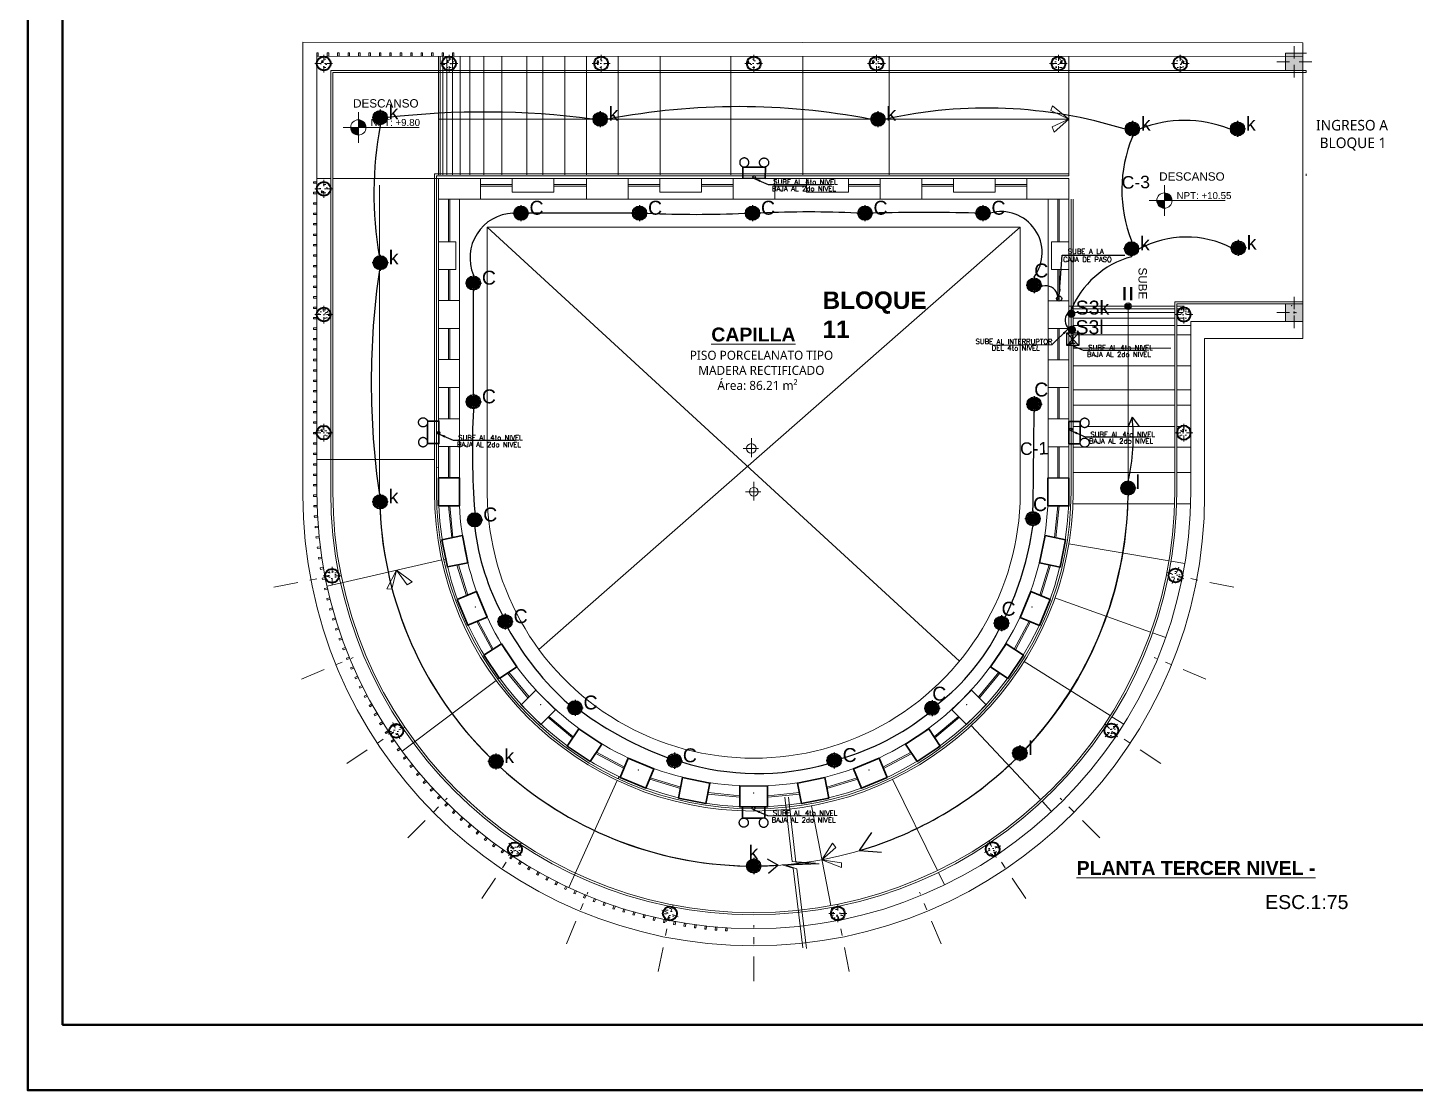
# Model space of a CAD drawing. Header units: metres. Extents: x 44.2 to 92, y 190.7 to 278.8.
# Drawn here: x 44.22 to 64.15, y 245.24 to 260.51 of the extents above; entities that cross this region are included whole.
import ezdxf
from ezdxf.enums import TextEntityAlignment as Align

# ---------------------------------------------------------------- set-up
doc = ezdxf.new("R2010")
doc.units = ezdxf.units.M
doc.set_wipeout_variables(frame=1)
for name, pattern in [('CONTINUA', [0]), ('Dot & Dashed', [0.670278, 0.352778, -0.176389, 0, -0.141111]), ('HIDDEN2', [0.1875, 0.125, -0.0625])]:
    doc.linetypes.add(name, pattern=pattern)
doc.layers.add('ALUMBRADO', color=1, linetype='Continuous')
doc.layers.add('CELOSIA', color=40, linetype='Continuous')
for name, color, linetype, lineweight in [('corriente debil', 30, 'Continuous', 15), ('Cotas varias El', 253, 'Continuous', 13), ('EJES', 1, 'Continuous', 13), ('Emergencia', 20, 'Continuous', 25), ('letras sr', 7, 'Continuous', 5), ('linea 001', 252, 'Continuous', 0), ('Structural - Bearing_Pen_No__20', 1, 'Continuous', 0), ('TOMACORRIENTE', 5, 'HIDDEN2', 30)]:
    doc.layers.add(name, color=color, linetype=linetype, lineweight=lineweight)
doc.layers.add('Structural - Bearing_Pen_No__169', color=7, linetype='Continuous', lineweight=13, true_color=0x68b353)
doc.layers.add('Structural - Bearing_Pen_No__28', color=7, linetype='Continuous', lineweight=35, true_color=0xa80f02)
doc.styles.add('01COTAS', font='romans.shx')
doc.styles.add('Generales', font='trebuc.ttf', dxfattribs={"height": 0.22})
doc.styles.add('GENERATED_STYLE_1', font='')
doc.styles.add('GENERATED_STYLE_2', font='arial.ttf')
doc.styles.add('GENERATED_STYLE_3', font='romand.shx')
doc.styles.add('Santa Rosa 1 50', font='trebuc.ttf')
doc.styles.get("Standard").update_dxf_attribs({"font": 'arial.ttf'})
doc.styles.get('GENERATED_STYLE_1').set_extended_font_data('Arial', bold=True)
doc.dimstyles.new('DIM-50-PLANTA', dxfattribs={"dimscale": 0.05, "dimtxt": 2, "dimasz": 2, "dimexe": 2, "dimexo": 2, "dimgap": 1, "dimtad": 1, "dimdec": 0, "dimlfac": 1000, "dimdsep": 46, "dimtxsty": '01COTAS', "dimcen": 25, "dimclrd": 9, "dimclre": 9, "dimclrt": 7, "dimadec": 0, "dimazin": 0, "dimtfac": 1, "dimtdec": 0, "dimtmove": 2, "dimatfit": 3, "dimfxl": 1, "dimtolj": 1, "dimtzin": 0, "dimarcsym": 0})

# ---------------------------------------------------------------- blocks, each defined once
blk = doc.blocks.new('*U156')
at = {"color": 3, "lineweight": 30}
blk.add_lwpolyline([(0.15, -0.2), (-0.15, -0.2), (-0.15, 0.2), (0.15, 0.2), (0.15, -0.2)], dxfattribs=at)
blk = doc.blocks.new('*U157')
at = {"layer": 'Cotas varias El', "color": 0, "linetype": 'ByBlock', "lineweight": -2, "transparency": 16777216}
blk.add_blockref('*U156', (69.139, 267.452), dxfattribs=at)
for p, rotation in [((77.895, 267.451), 179.9520000000052), ((69.224, 266.598), 11.24699999999995), ((77.811, 266.597), 168.704999999999), ((69.473, 265.777), 22.49399999999986), ((77.562, 265.776), 157.4579999999991), ((69.878, 265.02), 33.74099999999988), ((77.157, 265.02), 146.2109999999992), ((70.422, 264.357), 44.98799999999987), ((76.612, 264.357), 134.9639999999992), ((71.086, 263.813), 56.23499999999976), ((75.949, 263.813), 123.7169999999993), ((71.842, 263.408), 67.48199999999966), ((75.192, 263.408), 112.4699999999994), ((72.663, 263.159), 78.72899999999957), ((74.371, 263.159), 101.2229999999994), ((73.517, 263.075), 89.97599999999949)]:
    blk.add_blockref('*U156', p, dxfattribs=dict(at, rotation=rotation))
blk = doc.blocks.new('CC 20')
at = {"layer": 'Structural - Bearing_Pen_No__169', "linetype": 'Continuous', "lineweight": 13, "true_color": 0x68b353}
h = blk.add_hatch(dxfattribs=at)
h.set_pattern_fill('STRUCTURAL_CONCRETE', color=85, scale=0.5, style=0, pattern_type=2)
h.set_pattern_definition([(0, (2785.2431, 1847.3841), (0, 0.31177), [0.03, -0.15]), (0, (2785.3331, 1847.54), (0, 0.31177), [0.03, -0.15]), (60, (2785.2431, 1847.3841), (-0.27, 0.155885), [0.03, -0.15]), (60, (2785.4231, 1847.3841), (-0.27, 0.155885), [0.03, -0.15]), (120, (2785.2731, 1847.3841), (0.27, 0.155885), [0.03, -0.15]), (120, (2785.4531, 1847.3841), (0.27, 0.155885), [0.03, -0.15]), (0, (2785.243096, 1847.414107), (0, 0.06), [0, -0.06, 0, -0.09]), (45, (2785.273096, 1847.414107), (-0.0424264, 0.0424264), [0, -0.045, 0, -0.075])])
h.paths.add_polyline_path([(2788.203, 1849.663), (2788.303, 1849.763), (2788.203, 1849.863), (2788.104, 1849.776)])
at = {"layer": 'Structural - Bearing_Pen_No__20', "color": 1, "linetype": 'Continuous', "lineweight": 0}
for p, q in [((2788.163, 1849.763), (2788.075, 1849.763)), ((2788.203, 1849.803), (2788.203, 1849.89)), ((2788.203, 1849.723), (2788.203, 1849.635)), ((2788.243, 1849.763), (2788.33, 1849.763))]:
    blk.add_line(p, q, dxfattribs=at)
at = {"layer": 'Structural - Bearing_Pen_No__28', "color": 14, "linetype": 'Continuous', "lineweight": 35, "true_color": 0xa80f02}
blk.add_circle((2788.203, 1849.763), 0.1, dxfattribs=at)
blk = doc.blocks.new('*U158')
blk.add_blockref('CC 20', (-2788.203, -1849.763))
blk = doc.blocks.new('*U159')
at = {"layer": 'Cotas varias El', "color": 0, "linetype": 'ByBlock', "lineweight": -2, "transparency": 16777216}
blk.add_blockref('*U158', (67.459, 266.246), dxfattribs=at)
for p, rotation in [((79.577, 266.25), 157.4999999999999), ((68.382, 264.019), 22.5), ((78.655, 264.023), 134.9999999999999), ((70.087, 262.315), 45), ((76.951, 262.318), 112.4999999999999), ((72.314, 261.394), 67.49999999999996), ((74.725, 261.394), 89.99999999999991)]:
    blk.add_blockref('*U158', p, dxfattribs=dict(at, rotation=rotation))
blk = doc.blocks.new('*U165')
at = {"layer": 'CELOSIA', "linetype": 'Continuous', "lineweight": 5}
blk.add_lwpolyline([(0.023, -0.01), (-0.022, -0.011), (-0.023, 0.01), (0.022, 0.011)], close=True, dxfattribs=at)
blk = doc.blocks.new('*U166')
at = {"layer": 'Cotas varias El', "color": 0, "linetype": 'ByBlock', "lineweight": -2, "transparency": 16777216}
blk.add_blockref('*U165', (47.85, 267.197), dxfattribs=at)
for p, rotation in [((47.857, 267.047), 1.363763456892946), ((47.867, 266.897), 2.727526913785723), ((47.881, 266.748), 4.091290370678813), ((47.898, 266.599), 5.455053827572192), ((47.919, 266.45), 6.818817284465766), ((47.943, 266.302), 8.182580741358699), ((47.971, 266.155), 9.54634419825214), ((48.003, 266.008), 10.91010765514593), ((48.038, 265.863), 12.27387111203962), ((48.076, 265.718), 13.63763456893314), ((48.118, 265.574), 15.00139802582635), ((48.163, 265.431), 16.36516148271985), ((48.212, 265.289), 17.7289249396136), ((48.264, 265.148), 19.09268839650705), ((48.319, 265.009), 20.45645185340029), ((48.378, 264.871), 21.82021531029404), ((48.44, 264.734), 23.18397876718752), ((48.505, 264.599), 24.54774222408073), ((48.573, 264.466), 25.91150568097448), ((48.645, 264.334), 27.27526913786821), ((48.719, 264.204), 28.63903259476198), ((48.797, 264.075), 30.00279605165573), ((48.878, 263.949), 31.36655950854948), ((48.961, 263.824), 32.73032296544294), ((49.048, 263.702), 34.09408642233669), ((49.138, 263.582), 35.45784987923045), ((49.23, 263.464), 36.8216133361242), ((49.325, 263.348), 38.18537679301794), ((49.423, 263.234), 39.54914024991168), ((49.524, 263.123), 40.91290370680544), ((49.627, 263.014), 42.27666716369919), ((49.733, 262.908), 43.64043062059293), ((49.841, 262.804), 45.00419407748669), ((49.951, 262.703), 46.36795753438043), ((50.065, 262.604), 47.73172099127417), ((50.18, 262.508), 49.0954844481674), ((50.298, 262.415), 50.45924790506061), ((50.417, 262.325), 51.82301136195435), ((50.539, 262.238), 53.1867748188481), ((50.663, 262.153), 54.55053827574131), ((50.789, 262.072), 55.91430173263453), ((50.917, 261.994), 57.27806518952773), ((51.047, 261.918), 58.64182864642095), ((51.178, 261.846), 60.00559210331495), ((51.311, 261.777), 61.36935556020844), ((51.446, 261.711), 62.73311901710166), ((51.582, 261.648), 64.09688247399488), ((51.72, 261.589), 65.46064593088808), ((51.859, 261.533), 66.8244093877813), ((51.999, 261.48), 68.18817284467453), ((52.141, 261.43), 69.55193630156745), ((52.284, 261.384), 70.91569975846095), ((52.427, 261.342), 72.27946321535416), ((52.572, 261.303), 73.64322667224765), ((52.718, 261.267), 75.00699012914112), ((52.864, 261.235), 76.37075358603433), ((53.011, 261.206), 77.7345170429278), ((53.159, 261.18), 79.09828049982156), ((53.308, 261.159), 80.4620439567153), ((53.456, 261.141), 81.82580741360904), ((53.606, 261.126), 83.18957087050254), ((53.755, 261.115), 84.55333432739575)]:
    blk.add_blockref('*U165', p, dxfattribs=dict(at, rotation=rotation))
blk = doc.blocks.new('*U167')
at = {"layer": 'EJES', "linetype": 'Dot & Dashed'}
blk.add_lwpolyline([(-0.394, -0.078), (0.394, 0.078)], dxfattribs=at)
blk = doc.blocks.new('*U168')
at = {"layer": 'Cotas varias El', "color": 0, "linetype": 'ByBlock', "lineweight": -2, "transparency": 16777216}
for p, rotation in [((60.65, 266.16), 157.5000000003255), ((60.273, 264.916), 146.2500000003023), ((48.022, 264.916), 11.25000000002329), ((48.635, 263.77), 22.50000000004651), ((59.66, 263.77), 135.0000000002791), ((58.835, 262.765), 123.7500000002558), ((49.459, 262.765), 33.7500000000698), ((50.464, 261.941), 45.00000000009304), ((57.831, 261.941), 112.5000000002325), ((51.61, 261.328), 56.25000000011627), ((56.684, 261.328), 101.2500000002093), ((52.854, 260.951), 67.50000000013948), ((55.441, 260.951), 90.00000000018605), ((54.147, 260.823), 78.75000000016276)]:
    blk.add_blockref('*U167', p, dxfattribs=dict(at, rotation=rotation))
blk.add_blockref('*U167', (47.645, 266.16), dxfattribs=at)
blk = doc.blocks.new('LED PASILLO')
at = {"layer": 'ALUMBRADO'}
h = blk.add_hatch(color=202, dxfattribs=at)
h.dxf.hatch_style = 1
edge = h.paths.add_edge_path()
edge.add_line((0, 0.138), (0, -0.138))
edge.add_line((-0.138, 0), (0.138, 0))
edge = h.paths.add_edge_path()
edge.add_line((0, 0), (0, 0.085))
edge.add_arc((0, 0), 0.0845, 90, 180)
edge.add_line((-0.085, 0), (0, 0))
edge = h.paths.add_edge_path()
edge.add_line((0.085, 0), (0, 0))
edge.add_line((0, 0), (0, -0.085))
edge.add_arc((0, 0), 0.0845, 270, 360)
at = {"layer": 'ALUMBRADO', "color": 202}
for points in [[(-0.138, 0), (0.138, 0)], [(0, 0.138), (0, -0.138)]]:
    blk.add_lwpolyline(points, dxfattribs=at)
for radius in [0.122, 0.103, 0.0845]:
    blk.add_circle((0, 0), radius, dxfattribs=at)
blk = doc.blocks.new('LED CENTRAL')
at = {"layer": 'ALUMBRADO'}
h = blk.add_hatch(color=5, dxfattribs=at)
h.dxf.hatch_style = 1
edge = h.paths.add_edge_path()
edge.add_arc((0, 0), 0.0845, 0, 360)
at = {"layer": 'ALUMBRADO', "color": 5}
for points in [[(-0.138, 0), (0.138, 0)], [(0, 0.138), (0, -0.138)]]:
    blk.add_lwpolyline(points, dxfattribs=at)
for radius in [0.122, 0.103, 0.0845]:
    blk.add_circle((0, 0), radius, dxfattribs=at)
blk = doc.blocks.new('Emergencia')
blk.add_lwpolyline([(0, 0), (0, 0)])
at = {"layer": 'Emergencia', "color": 5, "lineweight": 30}
for points in [[(0.25, -0.25), (0.25, 0), (-0.25, 0), (-0.25, -0.25)], [(-0.25, -0.222), (-0.25, -0.25), (0.25, -0.25), (0.25, -0.222)]]:
    blk.add_lwpolyline(points, dxfattribs=at)
at = {"color": 1, "lineweight": 5}
for points in [[(-0.171, -0.263), (-0.164, -0.267), (-0.158, -0.272), (-0.152, -0.277), (-0.146, -0.283), (-0.141, -0.289), (-0.136, -0.295), (-0.132, -0.302), (-0.129, -0.309), (-0.126, -0.316), (-0.123, -0.324), (-0.121, -0.332), (-0.12, -0.34), (-0.12, -0.348), (-0.12, -0.355), (-0.12, -0.363), (-0.121, -0.371), (-0.123, -0.379), (-0.126, -0.387), (-0.129, -0.394), (-0.133, -0.401), (-0.137, -0.408), (-0.141, -0.414), (-0.147, -0.42), (-0.152, -0.426), (-0.158, -0.431), (-0.165, -0.436), (-0.172, -0.44), (-0.179, -0.443), (-0.186, -0.447), (-0.194, -0.449), (-0.201, -0.451), (-0.209, -0.452), (-0.217, -0.453), (-0.225, -0.453), (-0.233, -0.452), (-0.241, -0.451), (-0.249, -0.449), (-0.256, -0.446), (-0.264, -0.443), (-0.271, -0.44), (-0.277, -0.436), (-0.284, -0.431), (-0.29, -0.426), (-0.295, -0.42), (-0.301, -0.414), (-0.305, -0.408), (-0.309, -0.401), (-0.313, -0.394), (-0.316, -0.386), (-0.319, -0.379), (-0.32, -0.371), (-0.322, -0.363), (-0.322, -0.355), (-0.322, -0.347), (-0.322, -0.339), (-0.32, -0.331), (-0.318, -0.324), (-0.316, -0.316), (-0.313, -0.309), (-0.309, -0.302), (-0.305, -0.295), (-0.3, -0.288), (-0.295, -0.282), (-0.29, -0.277), (-0.284, -0.272), (-0.277, -0.267), (-0.27, -0.263), (-0.263, -0.259), (-0.256, -0.256), (-0.248, -0.254), (-0.241, -0.252), (-0.233, -0.251), (-0.225, -0.25), (-0.217, -0.25), (-0.209, -0.251), (-0.201, -0.252), (-0.193, -0.254), (-0.186, -0.256), (-0.178, -0.259)], [(0.171, -0.263), (0.164, -0.267), (0.158, -0.272), (0.152, -0.277), (0.146, -0.283), (0.141, -0.289), (0.136, -0.295), (0.132, -0.302), (0.129, -0.309), (0.126, -0.316), (0.123, -0.324), (0.121, -0.332), (0.12, -0.34), (0.12, -0.348), (0.12, -0.355), (0.12, -0.363), (0.121, -0.371), (0.123, -0.379), (0.126, -0.387), (0.129, -0.394), (0.133, -0.401), (0.137, -0.408), (0.141, -0.414), (0.147, -0.42), (0.152, -0.426), (0.158, -0.431), (0.165, -0.436), (0.172, -0.44), (0.179, -0.443), (0.186, -0.447), (0.194, -0.449), (0.201, -0.451), (0.209, -0.452), (0.217, -0.453), (0.225, -0.453), (0.233, -0.452), (0.241, -0.451), (0.249, -0.449), (0.256, -0.446), (0.264, -0.443), (0.271, -0.44), (0.277, -0.436), (0.284, -0.431), (0.29, -0.426), (0.295, -0.42), (0.301, -0.414), (0.305, -0.408), (0.309, -0.401), (0.313, -0.394), (0.316, -0.386), (0.319, -0.379), (0.32, -0.371), (0.322, -0.363), (0.322, -0.355), (0.322, -0.347), (0.322, -0.339), (0.32, -0.331), (0.318, -0.324), (0.316, -0.316), (0.313, -0.309), (0.309, -0.302), (0.305, -0.295), (0.3, -0.288), (0.295, -0.282), (0.29, -0.277), (0.284, -0.272), (0.277, -0.267), (0.27, -0.263), (0.263, -0.259), (0.256, -0.256), (0.248, -0.254), (0.241, -0.252), (0.233, -0.251), (0.225, -0.25), (0.217, -0.25), (0.209, -0.251), (0.201, -0.252), (0.193, -0.254), (0.186, -0.256), (0.178, -0.259)]]:
    blk.add_wipeout(points, dxfattribs=at).dxf.layer = 'Emergencia'
at = {"layer": 'Emergencia', "color": 30, "true_color": 0xf26722}
for points in [[(-0.171, -0.263), (-0.164, -0.267), (-0.158, -0.272), (-0.152, -0.277), (-0.146, -0.283), (-0.141, -0.289), (-0.136, -0.295), (-0.132, -0.302), (-0.129, -0.309), (-0.126, -0.316), (-0.123, -0.324), (-0.121, -0.332), (-0.12, -0.34), (-0.12, -0.348), (-0.12, -0.355), (-0.12, -0.363), (-0.121, -0.371), (-0.123, -0.379), (-0.126, -0.387), (-0.129, -0.394), (-0.133, -0.401), (-0.137, -0.408), (-0.141, -0.414), (-0.147, -0.42), (-0.152, -0.426), (-0.158, -0.431), (-0.165, -0.436), (-0.172, -0.44), (-0.179, -0.443), (-0.186, -0.447), (-0.194, -0.449), (-0.201, -0.451), (-0.209, -0.452), (-0.217, -0.453), (-0.225, -0.453), (-0.233, -0.452), (-0.241, -0.451), (-0.249, -0.449), (-0.256, -0.446), (-0.264, -0.443), (-0.271, -0.44), (-0.277, -0.436), (-0.284, -0.431), (-0.29, -0.426), (-0.295, -0.42), (-0.301, -0.414), (-0.305, -0.408), (-0.309, -0.401), (-0.313, -0.394), (-0.316, -0.386), (-0.319, -0.379), (-0.32, -0.371), (-0.322, -0.363), (-0.322, -0.355), (-0.322, -0.347), (-0.322, -0.339), (-0.32, -0.331), (-0.318, -0.324), (-0.316, -0.316), (-0.313, -0.309), (-0.309, -0.302), (-0.305, -0.295), (-0.3, -0.288), (-0.295, -0.282), (-0.29, -0.277), (-0.284, -0.272), (-0.277, -0.267), (-0.27, -0.263), (-0.263, -0.259), (-0.256, -0.256), (-0.248, -0.254), (-0.241, -0.252), (-0.233, -0.251), (-0.225, -0.25), (-0.217, -0.25), (-0.209, -0.251), (-0.201, -0.252), (-0.193, -0.254), (-0.186, -0.256), (-0.178, -0.259)], [(0.171, -0.263), (0.164, -0.267), (0.158, -0.272), (0.152, -0.277), (0.146, -0.283), (0.141, -0.289), (0.136, -0.295), (0.132, -0.302), (0.129, -0.309), (0.126, -0.316), (0.123, -0.324), (0.121, -0.332), (0.12, -0.34), (0.12, -0.348), (0.12, -0.355), (0.12, -0.363), (0.121, -0.371), (0.123, -0.379), (0.126, -0.387), (0.129, -0.394), (0.133, -0.401), (0.137, -0.408), (0.141, -0.414), (0.147, -0.42), (0.152, -0.426), (0.158, -0.431), (0.165, -0.436), (0.172, -0.44), (0.179, -0.443), (0.186, -0.447), (0.194, -0.449), (0.201, -0.451), (0.209, -0.452), (0.217, -0.453), (0.225, -0.453), (0.233, -0.452), (0.241, -0.451), (0.249, -0.449), (0.256, -0.446), (0.264, -0.443), (0.271, -0.44), (0.277, -0.436), (0.284, -0.431), (0.29, -0.426), (0.295, -0.42), (0.301, -0.414), (0.305, -0.408), (0.309, -0.401), (0.313, -0.394), (0.316, -0.386), (0.319, -0.379), (0.32, -0.371), (0.322, -0.363), (0.322, -0.355), (0.322, -0.347), (0.322, -0.339), (0.32, -0.331), (0.318, -0.324), (0.316, -0.316), (0.313, -0.309), (0.309, -0.302), (0.305, -0.295), (0.3, -0.288), (0.295, -0.282), (0.29, -0.277), (0.284, -0.272), (0.277, -0.267), (0.27, -0.263), (0.263, -0.259), (0.256, -0.256), (0.248, -0.254), (0.241, -0.252), (0.233, -0.251), (0.225, -0.25), (0.217, -0.25), (0.209, -0.251), (0.201, -0.252), (0.193, -0.254), (0.186, -0.256), (0.178, -0.259)]]:
    blk.add_lwpolyline(points, close=True, dxfattribs=at)
blk = doc.blocks.new('caja de paso tipo 1')
at = {"layer": 'ALUMBRADO', "color": 3}
blk.add_lwpolyline([(-0.145, 0.152), (0.145, 0.152), (0.145, -0.152), (-0.145, -0.152)], close=True, dxfattribs=at)
for points in [[(-0.145, -0.152), (0.145, 0.152)], [(-0.145, 0.152), (0.145, -0.152)]]:
    blk.add_lwpolyline(points, dxfattribs=at)
at = {"layer": 'ALUMBRADO', "color": 6}
blk.add_text('1', height=0.231, dxfattribs=at).set_placement((-0.099, -0.115))

msp = doc.modelspace()

# ---------------------------------------------------------------- hatches: boundary and pattern name
at = {"layer": 'ALUMBRADO', "lineweight": 25}
h = msp.add_hatch(color=102, dxfattribs=at)
h.dxf.hatch_style = 1
h.paths.add_polyline_path([(59.153, 256.398, -1), (59.273, 256.398, -1)])
h = msp.add_hatch(color=102, dxfattribs=at)
h.dxf.hatch_style = 1
h.paths.add_polyline_path([(59.161, 256.167, -1), (59.281, 256.167, -1)])
at = {"layer": 'Cotas varias El'}
h = msp.add_hatch(color=256, dxfattribs=at)
h.dxf.hatch_style = 1
h.paths.add_polyline_path([(62.541, 259.891), (62.541, 260.141), (62.291, 260.141), (62.291, 259.891)])
for points in [[(48.969, 259.075), (49.079, 259.075), (49.071, 259.117), (49.047, 259.153), (49.011, 259.177), (48.969, 259.185)], [(48.969, 259.075), (48.859, 259.075), (48.867, 259.033), (48.891, 258.997), (48.927, 258.974), (48.969, 258.965)], [(60.55, 258.024), (60.44, 258.024), (60.448, 257.982), (60.472, 257.946), (60.508, 257.922), (60.55, 257.914)], [(60.55, 258.024), (60.66, 258.024), (60.651, 258.066), (60.628, 258.102), (60.592, 258.126), (60.55, 258.134)], [(60.037, 256.473, 1), (60.021, 256.538, 1)], [(60.061, 256.514, 1), (59.996, 256.497, 1)]]:
    msp.add_hatch(color=256, dxfattribs=at).paths.add_polyline_path(points)
h = msp.add_hatch(color=256, dxfattribs=at)
h.paths.add_polyline_path([(60.089, 256.784), (60.057, 256.784), (60.058, 256.592), (60.09, 256.592)])
h.paths.add_polyline_path([(59.993, 256.783), (59.961, 256.783), (59.962, 256.591), (59.994, 256.591)])
h = msp.add_hatch(color=256, dxfattribs=at)
h.dxf.hatch_style = 1
h.paths.add_polyline_path([(62.541, 256.288), (62.541, 256.538), (62.291, 256.538), (62.291, 256.288)])

# ---------------------------------------------------------------- linework, layer by layer
at = {"color": 7, "lineweight": 40}
msp.add_lwpolyline([(44.219, 278.839), (92.044, 278.839), (92.044, 245.239), (44.219, 245.239), (44.219, 278.839)], dxfattribs=at)
msp.add_lwpolyline([(44.719, 278.339), (91.245, 278.339), (91.245, 246.18), (44.719, 246.18)], close=True, dxfattribs=at)
at = {"layer": 'ALUMBRADO', "linetype": 'CONTINUA', "lineweight": 25}
for p, q in [((60.085, 254.913), (60.028, 254.779)), ((60.085, 254.913), (60.189, 254.779)), ((56.17, 248.682), (56.346, 248.945)), ((56.17, 248.682), (56.486, 248.66)), ((54.843, 248.564), (55.001, 248.473)), ((54.864, 248.36), (55.003, 248.476))]:
    msp.add_line(p, q, dxfattribs=at)
msp.add_circle((59.038, 256.615), 0.037, dxfattribs=at)
for centre, radius, start, end in [((54.439, 249.488), 9.886, 79.0337, 100.9663), ((57.997, 252.722), 6.631, 72.6879, 102.6079), ((50.767, 247.476), 11.821, 82.4109, 96.7122), ((60.84, 257.449), 1.727, 68.2515, 111.7485), ((54.463, 258.124), 5.271, 169.3185, 189.7455), ((61.941, 258.177), 2.002, 157.6614, 201.4253), ((51.215, 257.201), 0.642, 92.158, 202.6949), ((52.157, -1410.117), 1667.961, 89.974689, 90.025311), ((53.821, 271.87), 14.044, 267.1589, 272.8411), ((55.44, 243.318), 14.542, 87.2685, 92.7315), ((57.095, 229.656), 28.197, 88.5115, 91.4885), ((58.203, 257.275), 0.59, 323.6207, 105.5173), ((60.866, 256.062), 1.438, 62.9054, 118.1157), ((60.424, 255.948), 1.315, 105.2633, 158.1322), ((60.247, 255.414), 11.093, 171.6273, 188.3831), ((58.842, 256.62), 0.18, 348.1441, 155.5115), ((287.19, 255.986), 236.57, 179.82128, 180.17872), ((59.283, 256.301), 0.161, 141.9853, 225.984), ((61.775, 254.428), 11.168, 176.975, 184.5055), ((-96.017, 256.161), 154.7, 359.03946, 359.56433), ((57.481, 254.611), 2.621, 346.3772, 6.6175), ((54.612, 253.861), 5.417, 316.6387, 359.1101), ((54.571, 253.797), 5.293, 182.3552, 225.5035), ((54.227, 253.769), 3.614, 187.127, 208.0793), ((54.114, 254.012), 4.596, 334.5419, 351.5665), ((54.786, 253.914), 4.194, 209.0068, 228.2414), ((55.306, 253.326), 3.223, 308.1024, 332.8265), ((55.185, 254.818), 5.116, 233.9014, 249.7648), ((54.913, 253.454), 3.587, 286.0326, 308.5653), ((54.632, 253.874), 5.415, 286.496, 314.2818), ((54.707, 253.46), 3.67, 252.6031, 285.9406), ((54.681, 252.776), 4.314, 270.9491, 274.2509)]:
    msp.add_arc(centre, radius, start, end, dxfattribs=at)
at = {"layer": 'Cotas varias El'}
for p, q in [((62.416, 260.064), (62.416, 260.244)), ((48.372, 253.839), (48.372, 260.099)), ((50.122, 258.393), (50.122, 260.093)), ((50.122, 258.393), (50.122, 260.093)), ((50.122, 260.093), (50.122, 258.393)), ((50.122, 258.393), (50.122, 260.093)), ((50.122, 258.393), (50.122, 260.093)), ((50.122, 258.393), (50.122, 260.093)), ((50.147, 258.393), (50.147, 260.093)), ((50.184, 258.393), (50.184, 260.093)), ((50.241, 258.393), (50.241, 260.093)), ((50.324, 258.393), (50.324, 260.093)), ((50.432, 258.393), (50.432, 260.093)), ((50.571, 258.393), (50.571, 260.093)), ((50.77, 258.393), (50.77, 260.093)), ((51.033, 258.393), (51.033, 260.093)), ((51.392, 258.393), (51.392, 260.093)), ((51.621, 258.393), (51.621, 260.093)), ((51.937, 260.093), (51.937, 258.393)), ((51.937, 258.393), (51.937, 260.093)), ((52.245, 260.093), (52.245, 258.393)), ((52.702, 260.093), (52.702, 258.393)), ((53.304, 260.093), (53.304, 258.393)), ((54.319, 260.093), (54.319, 258.393)), ((55.354, 260.093), (55.354, 258.393)), ((56.596, 260.093), (56.596, 258.393)), ((59.178, 260.093), (59.178, 258.379)), ((59.178, 260.093), (59.178, 258.379)), ((62.346, 260.019), (62.166, 260.019)), ((62.416, 259.974), (62.416, 259.794)), ((62.666, 260.019), (62.486, 260.019)), ((48.969, 258.855), (48.969, 259.295)), ((50.122, 259.193), (59.178, 259.193)), ((48.749, 259.075), (49.843, 259.075)), ((48.572, 258.343), (48.372, 258.343)), ((48.572, 253.839), (48.572, 258.193)), ((50.122, 258.343), (48.602, 258.343)), ((48.602, 253.839), (48.602, 258.193)), ((49.272, 253.839), (49.272, 258.243)), ((50.062, 253.839), (50.062, 258.243)), ((50.092, 253.839), (50.092, 258.243)), ((50.122, 253.839), (50.122, 258.243)), ((50.723, 258.253), (51.178, 258.253)), ((50.723, 258.233), (51.178, 258.233)), ((51.778, 258.253), (52.245, 258.253)), ((51.778, 258.233), (52.245, 258.233)), ((52.845, 258.253), (53.3, 258.253)), ((52.845, 258.233), (53.3, 258.233)), ((53.9, 258.253), (54.355, 258.253)), ((53.9, 258.233), (54.355, 258.233)), ((54.955, 258.253), (55.41, 258.253)), ((54.955, 258.233), (55.41, 258.233)), ((56.01, 258.253), (56.465, 258.253)), ((56.01, 258.233), (56.465, 258.233)), ((57.065, 258.253), (57.52, 258.253)), ((57.065, 258.233), (57.52, 258.233)), ((58.12, 258.253), (58.575, 258.253)), ((58.12, 258.233), (58.575, 258.233)), ((60.55, 257.804), (60.55, 258.244)), ((50.262, 258.043), (50.262, 257.432)), ((50.282, 258.043), (50.282, 257.432)), ((50.422, 253.839), (50.422, 258.043)), ((58.878, 258.043), (58.878, 253.839)), ((59.018, 258.043), (59.018, 257.432)), ((59.038, 258.043), (59.038, 257.432)), ((59.178, 253.839), (59.178, 258.043)), ((59.208, 253.839), (59.208, 258.043)), ((59.238, 253.839), (59.238, 258.043)), ((60.33, 258.024), (61.424, 258.024)), ((50.822, 257.643), (57.604, 251.403)), ((50.822, 253.939), (50.822, 257.643)), ((50.822, 257.643), (58.478, 257.643)), ((58.478, 257.643), (51.562, 251.574)), ((58.478, 257.643), (58.478, 253.939)), ((50.262, 257.032), (50.262, 256.583)), ((50.282, 257.032), (50.282, 256.583)), ((59.018, 257.032), (59.018, 256.583)), ((59.038, 257.032), (59.038, 256.583)), ((60.698, 253.839), (60.698, 256.568)), ((62.416, 256.568), (60.698, 256.568)), ((62.416, 256.461), (62.416, 256.641)), ((60.698, 256.505), (59.178, 256.505)), ((60.698, 256.47), (59.238, 256.47)), ((60.698, 256.415), (59.238, 256.415)), ((60.028, 253.839), (60.029, 256.506)), ((60.728, 253.839), (60.728, 256.538)), ((60.728, 256.538), (62.416, 256.538)), ((60.818, 256.505), (60.728, 256.505)), ((60.818, 256.47), (60.728, 256.47)), ((60.818, 256.415), (60.728, 256.415)), ((62.346, 256.416), (62.166, 256.416)), ((62.416, 256.371), (62.416, 256.191)), ((50.262, 256.186), (50.262, 255.738)), ((50.282, 256.186), (50.282, 255.738)), ((59.018, 256.186), (59.018, 255.738)), ((59.038, 256.186), (59.038, 255.738)), ((60.698, 256.335), (59.238, 256.335)), ((60.698, 256.23), (59.238, 256.23)), ((60.818, 256.335), (60.728, 256.335)), ((60.928, 256.23), (60.728, 256.23)), ((60.928, 253.839), (60.928, 256.288)), ((62.291, 256.288), (60.928, 256.288)), ((60.698, 256.096), (59.238, 256.096)), ((60.928, 256.096), (60.728, 256.096)), ((60.644, 255.904), (59.238, 255.904)), ((60.698, 255.651), (59.238, 255.651)), ((60.928, 255.651), (60.728, 255.651)), ((50.262, 255.338), (50.262, 254.889)), ((50.282, 255.338), (50.282, 254.889)), ((59.018, 255.338), (59.018, 254.889)), ((59.038, 255.338), (59.038, 254.889)), ((60.698, 255.304), (59.238, 255.304)), ((60.928, 255.304), (60.728, 255.304)), ((60.698, 255.084), (59.238, 255.084)), ((60.928, 255.084), (60.728, 255.084)), ((59.238, 254.779), (60.698, 254.779)), ((60.698, 254.779), (59.238, 254.779)), ((60.787, 254.779), (60.728, 254.779)), ((60.728, 254.779), (60.787, 254.779)), ((54.616, 254.608), (54.616, 254.337)), ((50.262, 254.488), (50.262, 254.039)), ((50.282, 254.488), (50.282, 254.039)), ((54.497, 254.462), (54.717, 254.462)), ((59.018, 254.488), (59.018, 254.039)), ((59.038, 254.488), (59.038, 254.039)), ((59.238, 254.482), (60.698, 254.482)), ((60.728, 254.482), (60.928, 254.482)), ((50.062, 254.305), (48.372, 254.305)), ((50.122, 254.19), (50.092, 254.192)), ((54.65, 253.984), (54.65, 253.714)), ((59.238, 254.117), (60.698, 254.117)), ((60.698, 254.117), (59.238, 254.117)), ((60.928, 254.117), (60.728, 254.117)), ((60.728, 254.117), (60.818, 254.117)), ((54.531, 253.839), (54.751, 253.839)), ((50.262, 253.638), (50.311, 253.179)), ((50.282, 253.638), (50.327, 253.182)), ((59.018, 253.638), (58.973, 253.182)), ((59.038, 253.638), (58.988, 253.179)), ((60.695, 253.668), (59.235, 253.668)), ((60.926, 253.668), (60.725, 253.668)), ((59.177, 253.093), (60.616, 252.847)), ((48.52, 252.482), (50.167, 252.861)), ((50.197, 252.868), (50.226, 252.875)), ((50.386, 252.786), (50.521, 252.344)), ((50.406, 252.79), (50.54, 252.352)), ((58.894, 252.79), (58.76, 252.352)), ((58.914, 252.786), (58.778, 252.344)), ((60.645, 252.841), (60.843, 252.808)), ((58.977, 252.314), (60.352, 251.824)), ((50.673, 251.974), (50.891, 251.567)), ((50.691, 251.982), (50.908, 251.578)), ((58.608, 251.982), (58.392, 251.578)), ((58.627, 251.974), (58.409, 251.567)), ((60.381, 251.814), (60.569, 251.747)), ((58.535, 251.4), (59.772, 250.623)), ((51.113, 251.234), (51.406, 250.877)), ((51.13, 251.245), (51.421, 250.892)), ((58.17, 251.245), (57.879, 250.892)), ((58.187, 251.234), (57.894, 250.877)), ((50.948, 251.128), (49.599, 250.11)), ((50.996, 251.165), (50.972, 251.147)), ((51.692, 250.598), (52.046, 250.302)), ((51.706, 250.612), (52.057, 250.318)), ((57.593, 250.612), (57.243, 250.318)), ((57.608, 250.598), (57.254, 250.302)), ((59.797, 250.607), (59.967, 250.501)), ((57.774, 250.479), (58.773, 249.414)), ((57.774, 250.479), (58.773, 249.414)), ((52.379, 250.079), (52.786, 249.862)), ((52.39, 250.096), (52.794, 249.88)), ((56.91, 250.096), (56.506, 249.88)), ((56.921, 250.079), (56.514, 249.862)), ((52.69, 249.691), (51.992, 248.151)), ((52.715, 249.745), (52.703, 249.718)), ((53.156, 249.709), (53.598, 249.575)), ((53.163, 249.727), (53.602, 249.594)), ((56.137, 249.727), (55.698, 249.594)), ((56.144, 249.709), (55.702, 249.575)), ((56.643, 249.707), (57.289, 248.397)), ((53.99, 249.496), (54.45, 249.451)), ((53.994, 249.516), (54.45, 249.471)), ((55.306, 249.516), (54.85, 249.471)), ((55.31, 249.496), (54.85, 249.451)), ((55.478, 249.327), (55.759, 247.894)), ((57.302, 248.37), (57.39, 248.191)), ((55.764, 247.864), (55.771, 247.831)), ((55.781, 247.78), (55.782, 247.776))]:
    msp.add_line(p, q, dxfattribs=at)
for points in [[(61.128, 253.792), (61.128, 256.041), (62.541, 256.041), (62.541, 260.293), (48.172, 260.299), (48.172, 253.792)], [(48.372, 260.099), (62.541, 260.093), (62.541, 258.043)], [(62.591, 260.143), (62.291, 260.143)], [(62.291, 260.143), (62.291, 260.143)], [(48.572, 253.839), (48.572, 259.893), (62.588, 259.893), (62.588, 259.863), (48.602, 259.863), (48.602, 253.839)], [(62.541, 259.891), (62.541, 256.538)], [(59.178, 259.193), (58.941, 259.383), (58.92, 259.317), (59.178, 259.193), (58.964, 259.007), (58.937, 259.084), (59.178, 259.193)], [(59.178, 258.409), (50.092, 258.409), (50.062, 258.409), (50.062, 258.243)], [(50.092, 258.243), (50.092, 258.349), (50.092, 258.379), (59.178, 258.379)], [(62.588, 258.379), (62.588, 258.409)], [(50.122, 258.043), (50.122, 258.343), (50.723, 258.343), (50.723, 258.043), (50.122, 258.043)], [(52.245, 258.043), (52.245, 258.343), (52.845, 258.343), (52.845, 258.043), (52.245, 258.043)], [(54.355, 258.043), (54.355, 258.343), (54.955, 258.343), (54.955, 258.043), (54.355, 258.043)], [(57.065, 258.043), (57.065, 258.343), (56.465, 258.343), (56.465, 258.043), (57.065, 258.043)], [(58.575, 258.043), (58.575, 258.343), (59.178, 258.343), (59.178, 258.043), (58.575, 258.043)], [(50.372, 257.032), (50.122, 257.032), (50.122, 257.432), (50.372, 257.432), (50.372, 257.032)], [(59.178, 257.032), (58.928, 257.032), (58.928, 257.432), (59.178, 257.432), (59.178, 257.032)], [(50.422, 256.186), (50.122, 256.186), (50.122, 256.586), (50.422, 256.586), (50.422, 256.186)], [(59.178, 256.185), (58.878, 256.185), (58.878, 256.585), (59.178, 256.585), (59.178, 256.185)], [(62.416, 256.568), (62.541, 256.568)], [(62.541, 256.568), (62.541, 256.538)], [(50.422, 255.338), (50.122, 255.338), (50.122, 255.738), (50.422, 255.738), (50.422, 255.338)], [(59.178, 255.337), (58.878, 255.337), (58.878, 255.737), (59.178, 255.737), (59.178, 255.337)], [(50.422, 254.488), (50.122, 254.488), (50.122, 254.888), (50.422, 254.888), (50.422, 254.488)], [(59.178, 254.487), (58.878, 254.487), (58.878, 254.887), (59.178, 254.887), (59.178, 254.487)], [(49.516, 252.715), (49.378, 252.445), (49.448, 252.438), (49.516, 252.715), (49.742, 252.543), (49.672, 252.502), (49.516, 252.715)], [(55.356, 247.286), (55.218, 248.432), (55.06, 248.48), (55.536, 248.5), (55.204, 248.527), (55.097, 249.452)], [(55.409, 247.278), (55.271, 248.423), (55.112, 248.472), (55.589, 248.492), (55.256, 248.518), (55.148, 249.451)], [(55.63, 248.551), (55.911, 248.438), (55.913, 248.507), (55.63, 248.551), (55.782, 248.791), (55.829, 248.725), (55.63, 248.551)]]:
    msp.add_lwpolyline(points, dxfattribs=at)
for points in [[(48.372, 260.099), (48.372, 260.145), (48.393, 260.145), (48.393, 260.099)], [(48.522, 260.099), (48.522, 260.145), (48.543, 260.145), (48.543, 260.099)], [(48.672, 260.099), (48.672, 260.145), (48.693, 260.145), (48.693, 260.099)], [(48.822, 260.099), (48.822, 260.145), (48.843, 260.145), (48.843, 260.099)], [(48.972, 260.099), (48.972, 260.145), (48.993, 260.145), (48.993, 260.099)], [(49.122, 260.099), (49.122, 260.145), (49.143, 260.145), (49.143, 260.099)], [(49.272, 260.099), (49.272, 260.145), (49.293, 260.145), (49.293, 260.099)], [(49.422, 260.099), (49.422, 260.145), (49.443, 260.145), (49.443, 260.099)], [(49.572, 260.099), (49.572, 260.145), (49.593, 260.145), (49.593, 260.099)], [(49.722, 260.099), (49.722, 260.145), (49.743, 260.145), (49.743, 260.099)], [(49.872, 260.099), (49.872, 260.145), (49.893, 260.145), (49.893, 260.099)], [(50.022, 260.099), (50.022, 260.145), (50.043, 260.145), (50.043, 260.099)], [(50.172, 260.099), (50.172, 260.145), (50.193, 260.145), (50.193, 260.099)], [(50.322, 260.099), (50.322, 260.145), (50.343, 260.145), (50.343, 260.099)], [(62.541, 259.891), (62.541, 260.141), (62.291, 260.141), (62.291, 259.891)], [(48.372, 258.273), (48.326, 258.273), (48.326, 258.293), (48.372, 258.293)], [(50.723, 258.343), (50.723, 258.043), (52.245, 258.043), (52.245, 258.343)], [(51.178, 258.343), (51.178, 258.143), (51.778, 258.143), (51.778, 258.343)], [(52.845, 258.343), (52.845, 258.043), (54.355, 258.043), (54.355, 258.343)], [(53.3, 258.343), (53.3, 258.143), (53.9, 258.143), (53.9, 258.343)], [(54.955, 258.343), (54.955, 258.043), (56.465, 258.043), (56.465, 258.343)], [(55.41, 258.343), (55.41, 258.143), (56.01, 258.143), (56.01, 258.343)], [(57.065, 258.343), (57.065, 258.043), (58.575, 258.043), (58.575, 258.343)], [(57.52, 258.343), (57.52, 258.143), (58.12, 258.143), (58.12, 258.343)], [(48.372, 258.123), (48.326, 258.123), (48.326, 258.143), (48.372, 258.143)], [(48.372, 257.973), (48.326, 257.973), (48.326, 257.993), (48.372, 257.993)], [(48.372, 257.823), (48.326, 257.823), (48.326, 257.843), (48.372, 257.843)], [(48.372, 257.673), (48.326, 257.673), (48.326, 257.693), (48.372, 257.693)], [(48.372, 257.523), (48.326, 257.523), (48.326, 257.543), (48.372, 257.543)], [(48.372, 257.373), (48.326, 257.373), (48.326, 257.393), (48.372, 257.393)], [(48.372, 257.223), (48.326, 257.223), (48.326, 257.243), (48.372, 257.243)], [(48.372, 257.073), (48.326, 257.073), (48.326, 257.093), (48.372, 257.093)], [(48.372, 256.923), (48.326, 256.923), (48.326, 256.943), (48.372, 256.943)], [(48.372, 256.773), (48.326, 256.773), (48.326, 256.793), (48.372, 256.793)], [(48.372, 256.623), (48.326, 256.623), (48.326, 256.643), (48.372, 256.643)], [(48.372, 256.473), (48.326, 256.473), (48.326, 256.493), (48.372, 256.493)], [(62.541, 256.288), (62.541, 256.538), (62.291, 256.538), (62.291, 256.288)], [(48.372, 256.323), (48.326, 256.323), (48.326, 256.343), (48.372, 256.343)], [(48.372, 256.173), (48.326, 256.173), (48.326, 256.193), (48.372, 256.193)], [(48.372, 256.023), (48.326, 256.023), (48.326, 256.043), (48.372, 256.043)], [(48.372, 255.873), (48.326, 255.873), (48.326, 255.893), (48.372, 255.893)], [(48.372, 255.723), (48.326, 255.723), (48.326, 255.743), (48.372, 255.743)], [(48.372, 255.573), (48.326, 255.573), (48.326, 255.593), (48.372, 255.593)], [(48.372, 255.423), (48.326, 255.423), (48.326, 255.443), (48.372, 255.443)], [(48.372, 255.273), (48.326, 255.273), (48.326, 255.293), (48.372, 255.293)], [(48.372, 255.123), (48.326, 255.123), (48.326, 255.143), (48.372, 255.143)], [(48.372, 254.973), (48.326, 254.973), (48.326, 254.993), (48.372, 254.993)], [(48.372, 254.823), (48.326, 254.823), (48.326, 254.843), (48.372, 254.843)], [(48.372, 254.673), (48.326, 254.673), (48.326, 254.693), (48.372, 254.693)], [(48.372, 254.523), (48.326, 254.523), (48.326, 254.543), (48.372, 254.543)], [(48.372, 254.373), (48.326, 254.373), (48.326, 254.393), (48.372, 254.393)], [(48.372, 254.223), (48.326, 254.223), (48.326, 254.243), (48.372, 254.243)], [(48.372, 254.073), (48.326, 254.073), (48.326, 254.093), (48.372, 254.093)], [(48.372, 253.923), (48.326, 253.923), (48.326, 253.943), (48.372, 253.943)], [(48.372, 253.773), (48.326, 253.773), (48.326, 253.793), (48.372, 253.793)]]:
    msp.add_lwpolyline(points, close=True, dxfattribs=at)
msp.add_lwpolyline([(51.686, 250.824, 0.196655), (54.65, 249.611, 0.414214), (58.878, 253.839), (58.878, 258.043)], format="xyb", dxfattribs=at)
for centre, radius in [((48.969, 259.075), 0.11), ((60.55, 258.024), 0.11), ((60.028, 256.506), 0.0488), ((60.029, 256.506), 0.0336), ((60.029, 256.506), 0.0336), ((60.029, 256.506), 0.0336), ((60.029, 256.506), 0.0336), ((62.416, 256.416), 0.00871), ((54.616, 254.462), 0.0691), ((54.65, 253.839), 0.0634)]:
    msp.add_circle(centre, radius, dxfattribs=at)
for centre, radius, start, end in [((54.65, 253.792), 6.478, 180, 0), ((54.65, 253.839), 6.278, 180, 0), ((54.65, 253.839), 6.078, 180, 0), ((54.65, 253.839), 6.048, 180, 0), ((54.65, 253.839), 5.378, 180, 280.5004), ((54.65, 253.839), 4.588, 180, 0), ((54.65, 253.839), 4.558, 180, 0), ((54.65, 253.839), 3.829, 178.5036, 1.4964), ((54.65, 253.839), 4.528, 270, 0), ((54.65, 253.839), 5.378, 280.5004, 0), ((54.65, 253.839), 4.528, 182.5515, 270), ((54.65, 253.839), 4.233, 182.6573, 222.3602)]:
    msp.add_arc(centre, radius, start, end, dxfattribs=at)
for p in [(62.376, 256.512), (62.441, 256.413), (50.651, 252.183), (58.648, 252.183), (51.59, 250.779), (57.71, 250.779), (52.994, 249.841), (56.306, 249.841), (54.65, 249.511)]:
    msp.add_point(p, dxfattribs=at)
at = {"layer": 'linea 001'}
for q in [(58.93, 249.246), (58.855, 249.326)]:
    msp.add_line((58.793, 249.392), q, dxfattribs=at)

# ---------------------------------------------------------------- block references
at = {"layer": 'ALUMBRADO', "lineweight": 25, "xscale": 0.59436, "yscale": 0.59436, "zscale": 0.59436}
msp.add_blockref('caja de paso tipo 1', (59.234, 256.033), dxfattribs=at)
at = {"layer": 'Cotas varias El'}
for name, p in [('CC 20', (-2739.731, -1589.77)), ('CC 20', (-2737.931, -1589.77)), ('CC 20', (-2735.745, -1589.77)), ('CC 20', (-2733.553, -1589.77)), ('CC 20', (-2731.789, -1589.77)), ('CC 20', (-2729.175, -1589.77)), ('CC 20', (-2739.731, -1591.57)), ('CC 20', (-2739.731, -1593.377)), ('CC 20', (-2739.731, -1595.075)), ('*U157', (-18.868, -13.614)), ('*U166', (0.503, -13.564)), ('*U168', (0.503, -13.614)), ('*U159', (-18.868, -13.614))]:
    msp.add_blockref(name, p, dxfattribs=at)
at = {"layer": 'Cotas varias El', "xscale": -1}
for p in [(2848.981, -1589.77), (2849.031, -1593.377), (2849.031, -1595.075)]:
    msp.add_blockref('CC 20', p, dxfattribs=at)
at = {"layer": 'Cotas varias El', "xscale": 0.8365500000000002, "yscale": 0.8365500000000002, "zscale": 0.8365500000000002, "rotation": 270}
for p in [(49.283, 259.216), (52.443, 259.193), (56.434, 259.193), (60.09, 259.053), (61.6, 259.053), (60.078, 257.331), (61.612, 257.343), (49.285, 257.13), (60.028, 253.892), (49.283, 253.695), (50.946, 249.963), (54.65, 248.461)]:
    msp.add_blockref('LED PASILLO', p, dxfattribs=at)
at = {"layer": 'Cotas varias El', "xscale": 0.8365500000000002, "yscale": 0.8365500000000002, "zscale": 0.8365500000000002}
for p in [(51.306, 257.843), (53.009, 257.843), (54.632, 257.843), (56.248, 257.843), (57.943, 257.843), (50.622, 256.839), (58.678, 256.81), (50.622, 255.133), (58.678, 255.1), (58.661, 253.453), (50.641, 253.436), (51.078, 251.974), (58.209, 251.95), (52.082, 250.734), (57.212, 250.73), (53.509, 249.975), (55.805, 249.979)]:
    msp.add_blockref('LED CENTRAL', p, dxfattribs=at)
at = {"layer": 'TOMACORRIENTE', "xscale": 0.8365500000000002, "yscale": 0.8365500000000002, "zscale": 0.8365500000000002, "rotation": 270}
msp.add_blockref('LED PASILLO', (58.473, 250.081), dxfattribs=at)

# ---------------------------------------------------------------- texts
at = {"layer": 'ALUMBRADO', "color": 102, "lineweight": 25}
for s, p in [('k', (49.405, 259.193)), ('k', (52.565, 259.171)), ('k', (56.556, 259.171)), ('k', (60.212, 259.03)), ('k', (61.722, 259.03)), ('C', (51.428, 257.821)), ('C', (53.131, 257.821)), ('C', (54.754, 257.821)), ('C', (56.37, 257.821)), ('C', (58.065, 257.821)), ('k', (60.2, 257.308)), ('k', (61.734, 257.32)), ('k', (49.407, 257.107)), ('C', (50.744, 256.816)), ('C', (58.679, 256.919)), ('S3k', (59.276, 256.386)), ('S3l', (59.273, 256.105)), ('C', (58.679, 255.208)), ('C', (50.744, 255.11)), ('l', (60.138, 253.881)), ('k', (49.405, 253.672)), ('C', (50.763, 253.413)), ('C', (58.662, 253.561)), ('C', (58.21, 252.058)), ('C', (51.2, 251.951)), ('C', (57.214, 250.838)), ('C', (52.204, 250.711)), ('l', (58.595, 250.058)), ('k', (51.068, 249.941)), ('C', (53.631, 249.952)), ('C', (55.927, 249.956)), ('k', (54.575, 248.558))]:
    msp.add_text(s, height=0.2, dxfattribs=at).set_placement(p)
at = {"layer": 'ALUMBRADO', "lineweight": 25}
for s, p in [('C-3', (59.939, 258.193)), ('C-1', (58.478, 254.367))]:
    msp.add_text(s, height=0.18, rotation=1.373, dxfattribs=at).set_placement(p)
at = {"layer": 'corriente debil', "style": 'GENERATED_STYLE_3'}
for s, height, p in [('BAJA AL 2do NIVEL', 0.07204, (54.912, 258.159)), ('CAJA DE PASO', 0.07204, (59.095, 257.142)), ('SUBE A LA ', 0.072, (59.162, 257.257)), ('SUBE AL INTERRUPTOR', 0.07204, (57.837, 255.963)), ('DEL 4to NIVEL', 0.07204, (58.068, 255.868)), ('BAJA AL 2do NIVEL', 0.07204, (59.438, 255.778)), ('SUBE AL 4to NIVEL', 0.07204, (59.457, 255.876)), ('SUBE AL 4to NIVEL', 0.07204, (50.405, 254.581)), ('BAJA AL 2do NIVEL', 0.07204, (50.387, 254.483))]:
    msp.add_text(s, height=height, rotation=359.9206, dxfattribs=at).set_placement(p)
at = {"layer": 'Cotas varias El', "style": 'GENERATED_STYLE_1'}
for s, insert, char_height, attachment_point in [('\\A1;{\\fArial|b0|i0|c0|p34;DESCANSO}', (49.364, 259.481), 0.12, 2), ('\\A1;{\\fArial|b0|i0|c0|p34;NPT: +9.80}', (49.145, 259.095), 0.1, 7), ('\\A1;{\\fArial|b0|i0|c0|p34;DESCANSO}', (60.945, 258.43), 0.12, 2), ('\\A1;{\\fArial|b0|i0|c0|p34;NPT: +10.55}', (60.725, 258.044), 0.1, 7)]:
    msp.add_mtext(s, dxfattribs=dict(at, insert=insert, char_height=char_height, attachment_point=attachment_point))
at = {"layer": 'Cotas varias El', "insert": (61.908, 259.34), "char_height": 0.08346, "width": 2.6165, "attachment_point": 1, "style": 'Generales'}
msp.add_mtext('{\\H1.1304x; \\P\\pi0.82042;\\H1.6077x;INGRESO A \\P\\pi0.87159;BLOQUE 1}', dxfattribs=at)
at = {"layer": 'Cotas varias El'}
note = msp.add_mtext_dynamic_manual_height_columns('{\\fSwis721 Ex BT|b1|i0|c0|p34;BLOQUE }', width=1.1757, gutter_width=0.747, heights=[0.00685, 0.23], dxfattribs=dict(at, insert=(53.716, 256.717), char_height=0.25, attachment_point=1, style='Santa Rosa 1 50'))
for column, words in zip(note.columns.linked_columns, ['{\\fSwis721 Ex BT|b1|i0|c0|p34;11}']):
    column.text = words
at = {"layer": 'Cotas varias El', "insert": (53.567, 256.199), "char_height": 0.209, "attachment_point": 1, "style": 'Santa Rosa 1 50'}
msp.add_mtext_dynamic_manual_height_columns('\\pi0.47307;{\\fSwis721 Ex BT|b1|i0|c0|p34;\\H0.95694x;\\LCAPILLA\\P\\pi0.16382;\\fTrebuchet MS|b0|i0|c0|p34;\\H0.65x;\\lPISO PORCELANATO TIPO \\P\\pi0.28677;MADERA RECTIFICADO\\P\\pi0.56108;Área: 86.21 m²}', width=2.31721, gutter_width=0.5, heights=[0], dxfattribs=at)
at = {"layer": 'Cotas varias El', "style": 'GENERATED_STYLE_2'}
msp.add_attdef('SUBE', text='  9 x 0.17 = 1.53', height=0.12, rotation=270, dxfattribs=at).set_placement((60.238, 257.062), align=Align.MIDDLE_LEFT)
at = {"layer": 'letras sr', "char_height": 0.209, "attachment_point": 1, "style": 'Santa Rosa 1 50'}
for s, width, heights, insert in [('\\pi0.70692;{\\fSwis721 Ex BT|b1|i0|c0|p34;\\H0.95694x;\\LPLANTA TERCER NIVEL - }', 5.36842, [2.095], (58.582, 248.533)), ('{\\fSwis721 Ex BT|b0|i0|c0|p34;\\H0.95694x;ESC.1:75}', 3.87791, [0.291], (61.998, 248.043))]:
    msp.add_mtext_dynamic_manual_height_columns(s, width=width, gutter_width=0.5, heights=heights, dxfattribs=dict(at, insert=insert))

# ---------------------------------------------------------------- leaders
for points in [[(59.038, 256.652), (59.082, 257.241), (59.98, 257.239)], [(59.174, 256.185), (58.931, 255.95), (58.087, 255.939)], [(59.174, 255.964), (59.381, 255.876), (60.28, 255.873)]]:
    msp.add_leader(points, dimstyle='DIM-50-PLANTA', override={"dimgap": 1, "dimtad": 0})

# ---------------------------------------------------------------- next in the draw order: block references
at = {"layer": 'Emergencia', "lineweight": 25}
for p, xscale, yscale, zscale, rotation in [((54.655, 258.344), 0.6452139160277666, 0.6452139160277666, 0.6452139160277666, 179.7788555974608), ((50.126, 254.694), 0.6452139160277666, 0.6452139160277666, 0.6452139160277666, 269.9349771935941), ((59.178, 254.688), 0.6452139160277666, 0.6452139160277666, 0.6452139160277666, 89.93497719359405), ((54.65, 249.311), 0.6452139160277663, 0.6452139160277663, 0.6452139160277663, 359.8699543871863)]:
    msp.add_blockref('Emergencia', p, dxfattribs=dict(at, xscale=xscale, yscale=yscale, zscale=zscale, rotation=rotation))

# ---------------------------------------------------------------- next in the draw order: linework, layer by layer
at = {"layer": 'ALUMBRADO', "linetype": 'CONTINUA', "lineweight": 25}
for centre in [(54.654, 258.363), (50.123, 254.687), (59.206, 254.736), (54.646, 249.292)]:
    msp.add_circle(centre, 0.0191, dxfattribs=at)
msp.add_arc((54.646, 253.824), 5.364, 227.3012, 268.8693, dxfattribs=at)

# ---------------------------------------------------------------- next in the draw order: texts
at = {"layer": 'corriente debil', "style": 'GENERATED_STYLE_3'}
for s, p in [('SUBE AL 4to NIVEL', (54.931, 258.257)), ('BAJA AL 2do NIVEL', (59.468, 254.532)), ('SUBE AL 4to NIVEL', (59.487, 254.629)), ('SUBE AL 4to NIVEL', (54.925, 249.186)), ('BAJA AL 2do NIVEL', (54.906, 249.088))]:
    msp.add_text(s, height=0.07204, rotation=359.9206, dxfattribs=at).set_placement(p)

# ---------------------------------------------------------------- next in the draw order: leaders
for points in [[(54.648, 258.346), (54.855, 258.257), (55.754, 258.255)], [(50.123, 254.67), (50.33, 254.581), (51.228, 254.579)], [(59.204, 254.718), (59.411, 254.63), (60.31, 254.627)], [(54.642, 249.275), (54.849, 249.186), (55.748, 249.184)]]:
    msp.add_leader(points, dimstyle='DIM-50-PLANTA', override={"dimgap": 1, "dimtad": 0})

doc.saveas('drawing.dxf')
